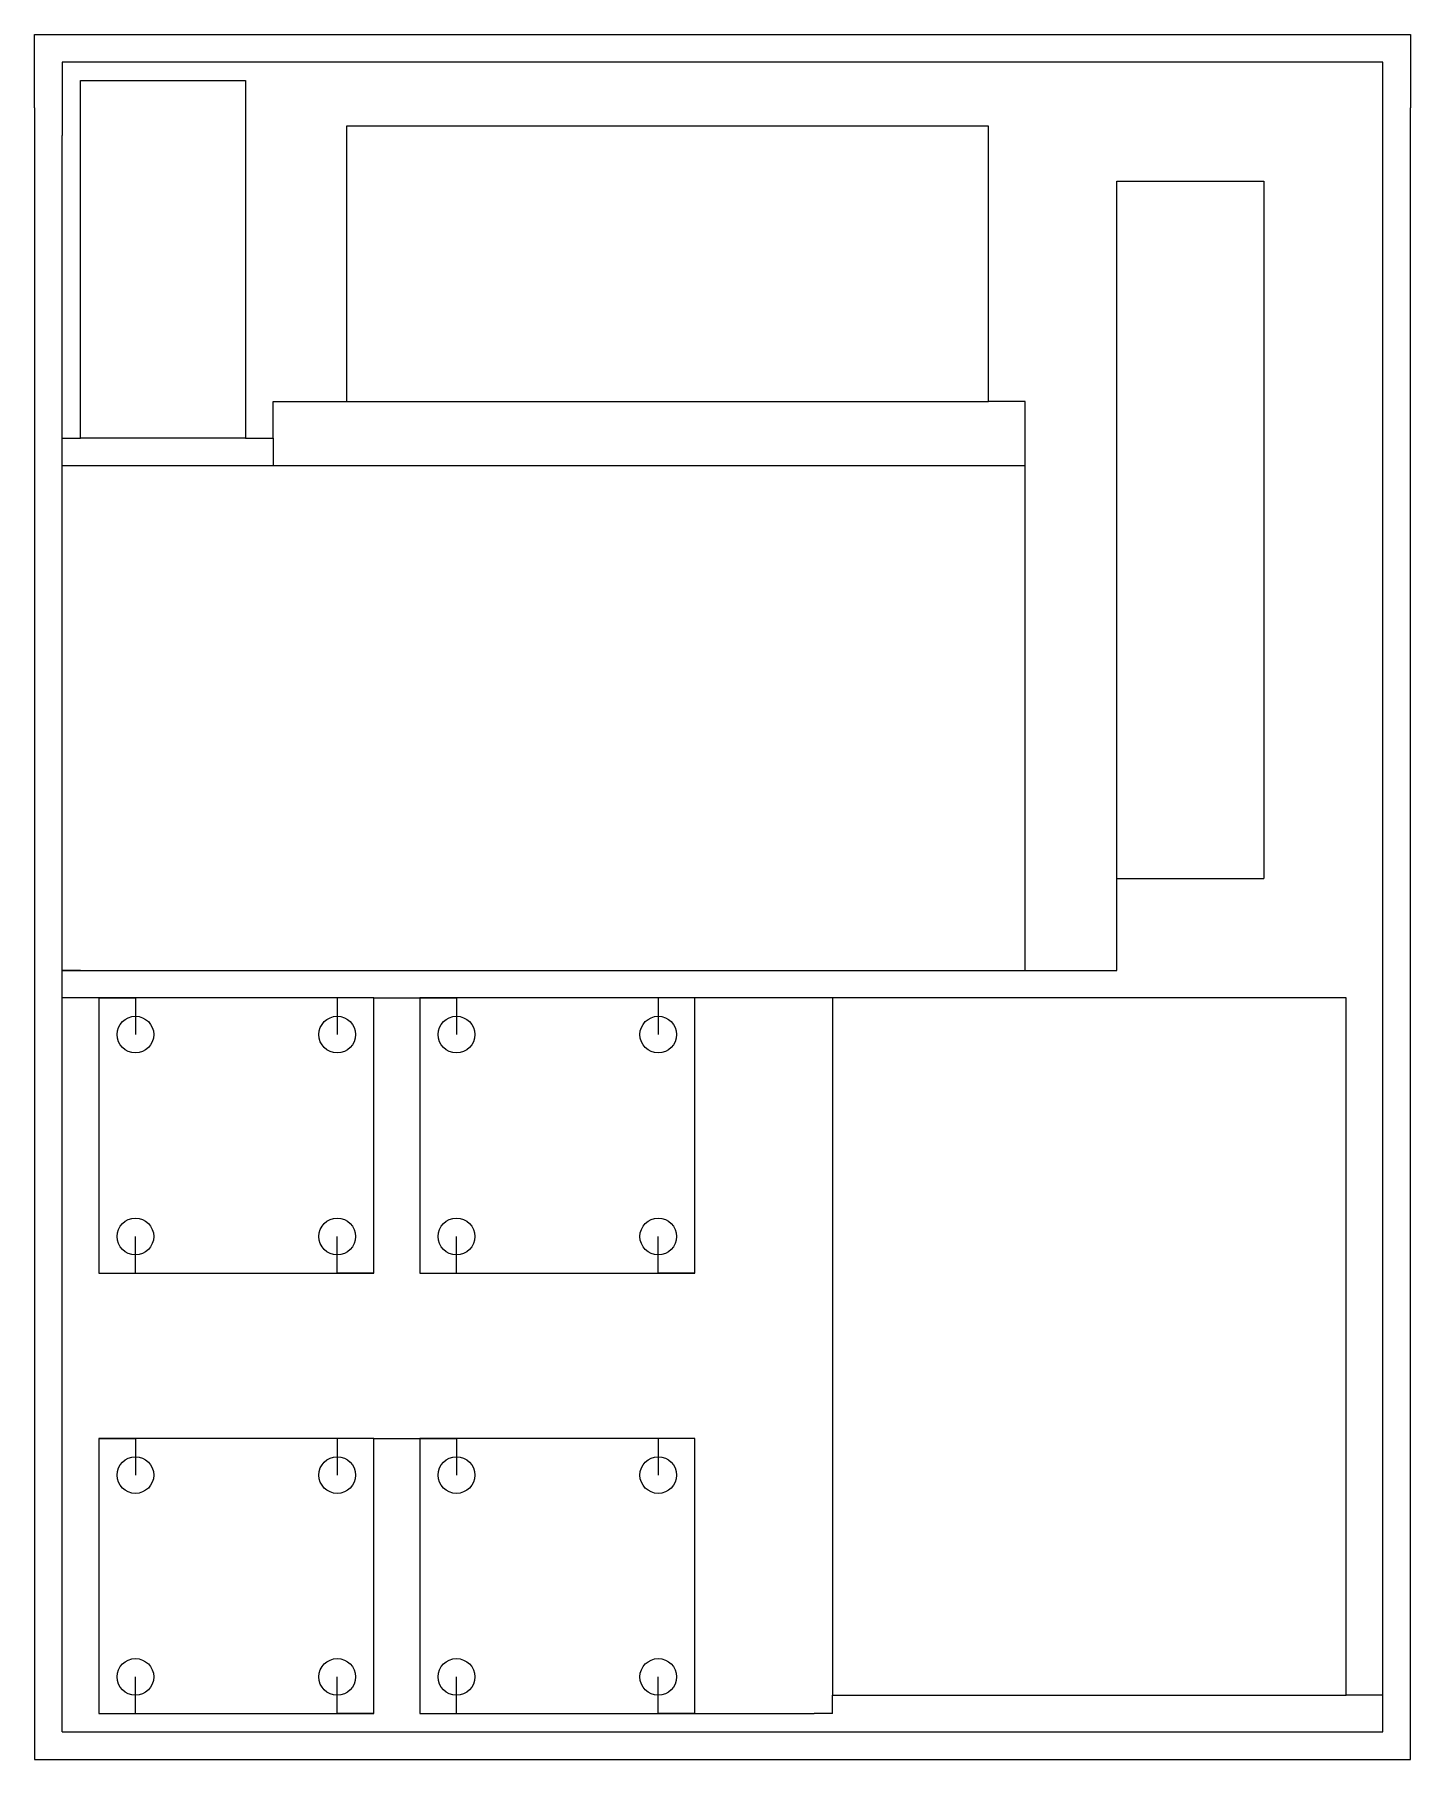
# Model space of a CAD drawing. Header units: millimetres. Extents: x 0 to 150, y 0 to 188.
import ezdxf

# ---------------------------------------------------------------- set-up
doc = ezdxf.new("R2010")
doc.units = ezdxf.units.MM
doc.layers.add('низ', color=7, linetype='Continuous')

msp = doc.modelspace()

# ---------------------------------------------------------------- linework, layer by layer
at = {"layer": 'низ'}
for p, q in [((0, 180), (0, 188)), ((0, 188), (150, 188)), ((150, 188), (150, 180)), ((6, 185), (3, 185)), ((3, 185), (3, 177)), ((147, 185), (3, 185)), ((147, 177), (147, 185)), ((5, 144), (5, 183)), ((5, 183), (23, 183)), ((23, 183), (23, 144)), ((0, 180), (0, 0)), ((150, 0), (150, 180)), ((3, 3), (3, 177)), ((104, 178), (34, 178)), ((34, 178), (34, 148)), ((104, 148), (104, 178)), ((147, 3), (147, 177)), ((118, 96), (118, 172)), ((118, 172), (134, 172)), ((134, 172), (134, 96)), ((26, 146), (26, 148)), ((26, 148), (34, 148)), ((34, 148), (104, 148)), ((108, 148), (104, 148)), ((108, 141), (108, 148)), ((26, 144), (26, 146)), ((3, 141), (3, 144)), ((3, 144), (5, 144)), ((23, 144), (5, 144)), ((23, 144), (26, 144)), ((26, 144), (26, 141)), ((108, 141), (3, 141)), ((108, 86), (108, 141)), ((118, 96), (134, 96)), ((118, 86), (118, 96)), ((3, 86), (108, 86)), ((5, 86), (3, 86)), ((108, 86), (113, 86)), ((108, 86), (118, 86)), ((7, 83), (3, 83)), ((37, 83), (7, 83)), ((7, 83), (7, 53)), ((7, 83), (11, 83)), ((11, 83), (11, 79)), ((37, 83), (33, 83)), ((33, 83), (33, 79)), ((37, 53), (37, 83)), ((37, 83), (42, 83)), ((72, 83), (42, 83)), ((42, 83), (42, 53)), ((42, 83), (46, 83)), ((46, 83), (46, 79)), ((72, 83), (68, 83)), ((68, 83), (68, 79)), ((72, 53), (72, 83)), ((87, 83), (72, 83)), ((143, 83), (87, 83)), ((87, 83), (87, 7)), ((143, 7), (143, 83)), ((11, 53), (11, 57)), ((33, 53), (33, 57)), ((46, 53), (46, 57)), ((68, 53), (68, 57)), ((7, 53), (37, 53)), ((7, 53), (11, 53)), ((37, 53), (33, 53)), ((42, 53), (72, 53)), ((42, 53), (46, 53)), ((72, 53), (68, 53)), ((37, 35), (7, 35)), ((7, 35), (7, 5)), ((7, 35), (11, 35)), ((11, 35), (11, 31)), ((37, 35), (33, 35)), ((33, 35), (33, 31)), ((37, 5), (37, 35)), ((37, 35), (42, 35)), ((72, 35), (42, 35)), ((42, 35), (42, 5)), ((42, 35), (46, 35)), ((46, 35), (46, 31)), ((72, 35), (68, 35)), ((68, 35), (68, 31)), ((72, 5), (72, 35)), ((11, 5), (11, 9)), ((33, 5), (33, 9)), ((46, 5), (46, 9)), ((68, 5), (68, 9)), ((87, 5), (87, 7)), ((87, 7), (143, 7)), ((147, 7), (143, 7)), ((147, 7), (143, 7)), ((7, 5), (37, 5)), ((7, 5), (11, 5)), ((37, 5), (33, 5)), ((42, 5), (72, 5)), ((42, 5), (46, 5)), ((72, 5), (68, 5)), ((72, 5), (85, 5)), ((87, 5), (85, 5)), ((3, 3), (147, 3)), ((3, 3), (5, 3)), ((0, 0), (150, 0)), ((0, 0), (3, 0))]:
    msp.add_line(p, q, dxfattribs=at)
for centre in [(11, 79), (33, 79), (46, 79), (68, 79), (11, 57), (33, 57), (46, 57), (68, 57), (11, 31), (33, 31), (46, 31), (68, 31), (11, 9), (33, 9), (46, 9), (68, 9)]:
    msp.add_circle(centre, 2, dxfattribs=at)

doc.saveas('drawing.dxf')
